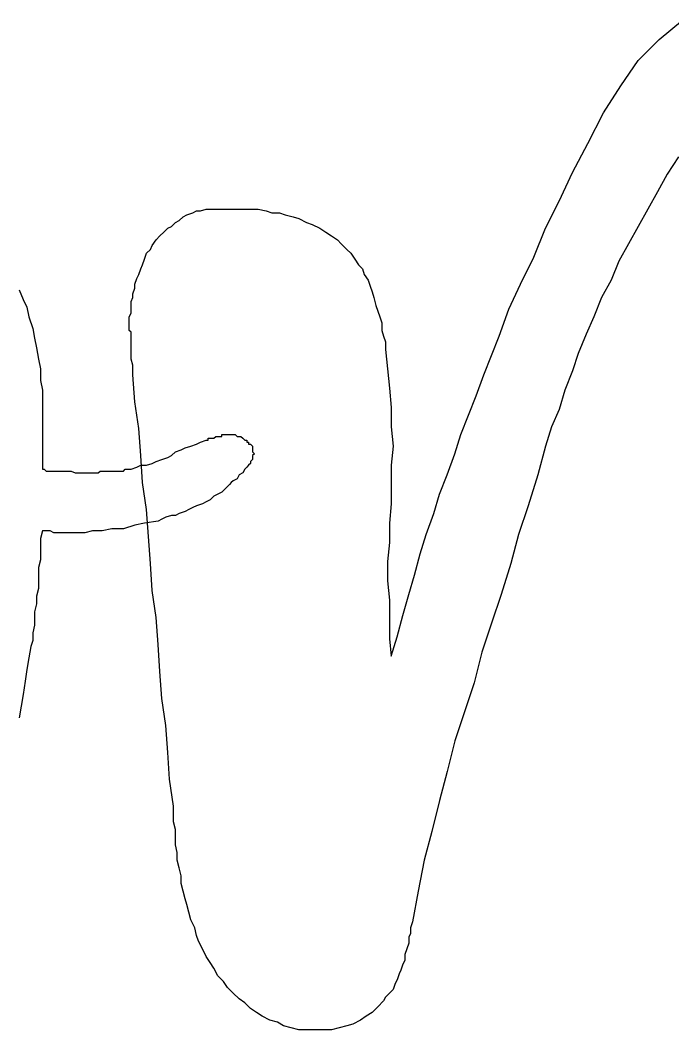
# Model space of a CAD drawing. Extents: x -3.57 to 4.11, y -0.34 to 0.79.
# Drawn here: x 3.119 to 3.45, y -0.04 to 0.472 of the extents above; entities that cross this region are included whole.
import ezdxf

# ---------------------------------------------------------------- set-up
doc = ezdxf.new("R2010")
doc.units = 0

msp = doc.modelspace()

# ---------------------------------------------------------------- linework, layer by layer
at = {"color": 0}
for p, q in [((3.442871, 0.461914, 0.5), (3.45459, 0.47168, 0.5)), ((3.432129, 0.451172, 0.5), (3.442871, 0.461914, 0.5)), ((3.42334, 0.438477, 0.5), (3.432129, 0.451172, 0.5)), ((3.414551, 0.424805, 0.5), (3.42334, 0.438477, 0.5)), ((3.406738, 0.40918, 0.5), (3.414551, 0.424805, 0.5)), ((3.398926, 0.394531, 0.5), (3.406738, 0.40918, 0.5)), ((3.452637, 0.402344, 0.5), (3.446777, 0.393555, 0.5)), ((3.39209, 0.379883, 0.5), (3.398926, 0.394531, 0.5)), ((3.446777, 0.393555, 0.5), (3.441895, 0.384766, 0.5)), ((3.441895, 0.384766, 0.5), (3.437012, 0.375977, 0.5)), ((3.385254, 0.366211, 0.5), (3.39209, 0.379883, 0.5)), ((3.203613, 0.373047, 0.5), (3.206543, 0.374023, 0.5)), ((3.206543, 0.374023, 0.5), (3.208496, 0.375, 0.5)), ((3.208496, 0.375, 0.5), (3.210449, 0.375, 0.5)), ((3.210449, 0.375, 0.5), (3.213379, 0.375977, 0.5)), ((3.213379, 0.375977, 0.5), (3.216309, 0.375977, 0.5)), ((3.216309, 0.375977, 0.5), (3.218262, 0.375977, 0.5)), ((3.218262, 0.375977, 0.5), (3.221191, 0.375977, 0.5)), ((3.221191, 0.375977, 0.5), (3.224121, 0.375977, 0.5)), ((3.224121, 0.375977, 0.5), (3.226074, 0.375977, 0.5)), ((3.226074, 0.375977, 0.5), (3.229004, 0.375977, 0.5)), ((3.229004, 0.375977, 0.5), (3.230957, 0.375977, 0.5)), ((3.230957, 0.375977, 0.5), (3.233887, 0.375977, 0.5)), ((3.233887, 0.375977, 0.5), (3.236816, 0.375977, 0.5)), ((3.236816, 0.375977, 0.5), (3.239746, 0.375977, 0.5)), ((3.239746, 0.375977, 0.5), (3.243652, 0.375, 0.5)), ((3.243652, 0.375, 0.5), (3.246582, 0.374023, 0.5)), ((3.246582, 0.374023, 0.5), (3.250488, 0.374023, 0.5)), ((3.250488, 0.374023, 0.5), (3.253418, 0.373047, 0.5)), ((3.437012, 0.375977, 0.5), (3.432129, 0.367188, 0.5)), ((3.195801, 0.367188, 0.5), (3.197754, 0.369141, 0.5)), ((3.197754, 0.369141, 0.5), (3.199707, 0.370117, 0.5)), ((3.199707, 0.370117, 0.5), (3.20166, 0.37207, 0.5)), ((3.20166, 0.37207, 0.5), (3.203613, 0.373047, 0.5)), ((3.253418, 0.373047, 0.5), (3.257324, 0.37207, 0.5)), ((3.257324, 0.37207, 0.5), (3.260254, 0.371094, 0.5)), ((3.260254, 0.371094, 0.5), (3.26416, 0.369141, 0.5)), ((3.26416, 0.369141, 0.5), (3.26709, 0.368164, 0.5)), ((3.189941, 0.362305, 0.5), (3.191895, 0.364258, 0.5)), ((3.191895, 0.364258, 0.5), (3.193848, 0.366211, 0.5)), ((3.193848, 0.366211, 0.5), (3.195801, 0.367188, 0.5)), ((3.26709, 0.368164, 0.5), (3.270996, 0.366211, 0.5)), ((3.270996, 0.366211, 0.5), (3.273926, 0.364258, 0.5)), ((3.273926, 0.364258, 0.5), (3.276855, 0.362305, 0.5)), ((3.379395, 0.351563, 0.5), (3.385254, 0.366211, 0.5)), ((3.432129, 0.367188, 0.5), (3.427246, 0.358398, 0.5)), ((3.186035, 0.357422, 0.5), (3.187988, 0.360352, 0.5)), ((3.187988, 0.360352, 0.5), (3.189941, 0.362305, 0.5)), ((3.276855, 0.362305, 0.5), (3.279785, 0.360352, 0.5)), ((3.279785, 0.360352, 0.5), (3.281738, 0.358398, 0.5)), ((3.281738, 0.358398, 0.5), (3.284668, 0.355469, 0.5)), ((3.427246, 0.358398, 0.5), (3.422363, 0.349609, 0.5)), ((3.182129, 0.350586, 0.5), (3.183105, 0.353516, 0.5)), ((3.183105, 0.353516, 0.5), (3.185059, 0.355469, 0.5)), ((3.185059, 0.355469, 0.5), (3.186035, 0.357422, 0.5)), ((3.284668, 0.355469, 0.5), (3.286621, 0.353516, 0.5)), ((3.286621, 0.353516, 0.5), (3.288574, 0.350586, 0.5)), ((3.181152, 0.347656, 0.5), (3.182129, 0.350586, 0.5)), ((3.288574, 0.350586, 0.5), (3.290527, 0.347656, 0.5)), ((3.372559, 0.337891, 0.5), (3.379395, 0.351563, 0.5)), ((3.422363, 0.349609, 0.5), (3.418457, 0.339844, 0.5)), ((3.179199, 0.342773, 0.5), (3.180176, 0.345703, 0.5)), ((3.180176, 0.345703, 0.5), (3.181152, 0.347656, 0.5)), ((3.290527, 0.347656, 0.5), (3.29248, 0.345703, 0.5)), ((3.29248, 0.345703, 0.5), (3.293457, 0.342773, 0.5)), ((3.177246, 0.337891, 0.5), (3.178223, 0.34082, 0.5)), ((3.177246, 0.335938, 0.5), (3.177246, 0.337891, 0.5)), ((3.178223, 0.34082, 0.5), (3.179199, 0.342773, 0.5)), ((3.293457, 0.342773, 0.5), (3.29541, 0.339844, 0.5)), ((3.29541, 0.339844, 0.5), (3.296387, 0.336914, 0.5)), ((3.366699, 0.325195, 0.5), (3.372559, 0.337891, 0.5)), ((3.418457, 0.339844, 0.5), (3.413574, 0.331055, 0.5)), ((3.118652, 0.334961, 0.5), (3.120605, 0.330078, 0.5)), ((3.17627, 0.333008, 0.5), (3.177246, 0.335938, 0.5)), ((3.17627, 0.331055, 0.5), (3.17627, 0.333008, 0.5)), ((3.296387, 0.336914, 0.5), (3.297363, 0.333984, 0.5)), ((3.297363, 0.333984, 0.5), (3.29834, 0.331055, 0.5)), ((3.120605, 0.330078, 0.5), (3.122559, 0.326172, 0.5)), ((3.175293, 0.329102, 0.5), (3.17627, 0.331055, 0.5)), ((3.175293, 0.327148, 0.5), (3.175293, 0.329102, 0.5)), ((3.29834, 0.331055, 0.5), (3.299316, 0.327148, 0.5)), ((3.413574, 0.331055, 0.5), (3.409668, 0.321289, 0.5)), ((3.122559, 0.326172, 0.5), (3.123535, 0.321289, 0.5)), ((3.174316, 0.321289, 0.5), (3.175293, 0.323242, 0.5)), ((3.175293, 0.325195, 0.5), (3.175293, 0.327148, 0.5)), ((3.175293, 0.323242, 0.5), (3.175293, 0.325195, 0.5)), ((3.299316, 0.327148, 0.5), (3.300293, 0.324219, 0.5)), ((3.300293, 0.324219, 0.5), (3.30127, 0.321289, 0.5)), ((3.361816, 0.311523, 0.5), (3.366699, 0.325195, 0.5)), ((3.123535, 0.321289, 0.5), (3.125488, 0.31543, 0.5)), ((3.174316, 0.318359, 0.5), (3.174316, 0.321289, 0.5)), ((3.174316, 0.316406, 0.5), (3.174316, 0.318359, 0.5)), ((3.30127, 0.321289, 0.5), (3.302246, 0.318359, 0.5)), ((3.302246, 0.318359, 0.5), (3.302246, 0.314453, 0.5)), ((3.409668, 0.321289, 0.5), (3.405762, 0.3125, 0.5)), ((3.125488, 0.31543, 0.5), (3.126465, 0.310547, 0.5)), ((3.174316, 0.31543, 0.5), (3.174316, 0.316406, 0.5)), ((3.174316, 0.316406, 0.5), (3.174316, 0.316406, 0.5)), ((3.174316, 0.314453, 0.5), (3.174316, 0.31543, 0.5)), ((3.174316, 0.31543, 0.5), (3.174316, 0.31543, 0.5)), ((3.175293, 0.313477, 0.5), (3.174316, 0.314453, 0.5)), ((3.174316, 0.314453, 0.5), (3.174316, 0.314453, 0.5)), ((3.175293, 0.3125, 0.5), (3.175293, 0.313477, 0.5)), ((3.175293, 0.30957, 0.5), (3.175293, 0.3125, 0.5)), ((3.175293, 0.3125, 0.5), (3.175293, 0.3125, 0.5)), ((3.302246, 0.314453, 0.5), (3.303223, 0.311523, 0.5)), ((3.405762, 0.3125, 0.5), (3.401855, 0.302734, 0.5)), ((3.126465, 0.310547, 0.5), (3.127441, 0.305664, 0.5)), ((3.175293, 0.306641, 0.5), (3.175293, 0.30957, 0.5)), ((3.303223, 0.311523, 0.5), (3.304199, 0.308594, 0.5)), ((3.304199, 0.308594, 0.5), (3.304199, 0.304688, 0.5)), ((3.35791, 0.301758, 0.5), (3.361816, 0.311523, 0.5)), ((3.127441, 0.305664, 0.5), (3.128418, 0.299805, 0.5)), ((3.175293, 0.304688, 0.5), (3.175293, 0.306641, 0.5)), ((3.175293, 0.301758, 0.5), (3.175293, 0.304688, 0.5)), ((3.304199, 0.304688, 0.5), (3.305176, 0.294922, 0.5)), ((3.401855, 0.302734, 0.5), (3.398926, 0.293945, 0.5)), ((3.128418, 0.299805, 0.5), (3.129395, 0.294922, 0.5)), ((3.175293, 0.299805, 0.5), (3.175293, 0.301758, 0.5)), ((3.17627, 0.296875, 0.5), (3.175293, 0.299805, 0.5)), ((3.17627, 0.293945, 0.5), (3.17627, 0.296875, 0.5)), ((3.354004, 0.291992, 0.5), (3.35791, 0.301758, 0.5)), ((3.129395, 0.294922, 0.5), (3.129395, 0.289063, 0.5)), ((3.17627, 0.291992, 0.5), (3.17627, 0.293945, 0.5)), ((3.177246, 0.27832, 0.5), (3.17627, 0.291992, 0.5)), ((3.305176, 0.294922, 0.5), (3.306152, 0.285156, 0.5)), ((3.350098, 0.28125, 0.5), (3.354004, 0.291992, 0.5)), ((3.398926, 0.293945, 0.5), (3.39502, 0.28418, 0.5)), ((3.129395, 0.289063, 0.5), (3.130371, 0.28418, 0.5)), ((3.130371, 0.28418, 0.5), (3.130371, 0.279297, 0.5)), ((3.306152, 0.285156, 0.5), (3.307129, 0.275391, 0.5)), ((3.39502, 0.28418, 0.5), (3.39209, 0.274414, 0.5)), ((3.130371, 0.279297, 0.5), (3.130371, 0.274414, 0.5)), ((3.179199, 0.264648, 0.5), (3.177246, 0.27832, 0.5)), ((3.346191, 0.271484, 0.5), (3.350098, 0.28125, 0.5)), ((3.130371, 0.274414, 0.5), (3.130371, 0.269531, 0.5)), ((3.307129, 0.275391, 0.5), (3.307129, 0.265625, 0.5)), ((3.342285, 0.261719, 0.5), (3.346191, 0.271484, 0.5)), ((3.39209, 0.274414, 0.5), (3.388184, 0.265625, 0.5)), ((3.130371, 0.269531, 0.5), (3.130371, 0.264648, 0.5)), ((3.130371, 0.264648, 0.5), (3.130371, 0.263672, 0.5)), ((3.130371, 0.263672, 0.5), (3.130371, 0.261719, 0.5)), ((3.130371, 0.261719, 0.5), (3.130371, 0.260742, 0.5)), ((3.180176, 0.250977, 0.5), (3.179199, 0.264648, 0.5)), ((3.221191, 0.260742, 0.5), (3.221191, 0.261719, 0.5)), ((3.221191, 0.261719, 0.5), (3.222168, 0.261719, 0.5)), ((3.222168, 0.261719, 0.5), (3.223145, 0.261719, 0.5)), ((3.223145, 0.261719, 0.5), (3.224121, 0.261719, 0.5)), ((3.224121, 0.261719, 0.5), (3.224121, 0.261719, 0.5)), ((3.224121, 0.261719, 0.5), (3.225098, 0.261719, 0.5)), ((3.225098, 0.261719, 0.5), (3.226074, 0.261719, 0.5)), ((3.226074, 0.261719, 0.5), (3.227051, 0.261719, 0.5)), ((3.227051, 0.261719, 0.5), (3.228027, 0.261719, 0.5)), ((3.228027, 0.261719, 0.5), (3.228027, 0.261719, 0.5)), ((3.228027, 0.261719, 0.5), (3.229004, 0.260742, 0.5)), ((3.307129, 0.265625, 0.5), (3.308105, 0.255859, 0.5)), ((3.339355, 0.251953, 0.5), (3.342285, 0.261719, 0.5)), ((3.388184, 0.265625, 0.5), (3.385254, 0.255859, 0.5)), ((3.130371, 0.260742, 0.5), (3.130371, 0.258789, 0.5)), ((3.130371, 0.258789, 0.5), (3.130371, 0.257813, 0.5)), ((3.130371, 0.257813, 0.5), (3.130371, 0.255859, 0.5)), ((3.205566, 0.255859, 0.5), (3.208496, 0.256836, 0.5)), ((3.208496, 0.256836, 0.5), (3.210449, 0.257813, 0.5)), ((3.210449, 0.257813, 0.5), (3.213379, 0.258789, 0.5)), ((3.213379, 0.258789, 0.5), (3.214355, 0.258789, 0.5)), ((3.214355, 0.258789, 0.5), (3.214355, 0.259766, 0.5)), ((3.214355, 0.259766, 0.5), (3.215332, 0.259766, 0.5)), ((3.215332, 0.259766, 0.5), (3.216309, 0.259766, 0.5)), ((3.216309, 0.259766, 0.5), (3.217285, 0.259766, 0.5)), ((3.217285, 0.259766, 0.5), (3.218262, 0.260742, 0.5)), ((3.218262, 0.260742, 0.5), (3.219238, 0.260742, 0.5)), ((3.218262, 0.260742, 0.5), (3.218262, 0.260742, 0.5)), ((3.219238, 0.260742, 0.5), (3.220215, 0.260742, 0.5)), ((3.220215, 0.260742, 0.5), (3.221191, 0.260742, 0.5)), ((3.229004, 0.260742, 0.5), (3.22998, 0.260742, 0.5)), ((3.22998, 0.260742, 0.5), (3.230957, 0.260742, 0.5)), ((3.230957, 0.260742, 0.5), (3.231934, 0.259766, 0.5)), ((3.231934, 0.259766, 0.5), (3.231934, 0.259766, 0.5)), ((3.231934, 0.259766, 0.5), (3.23291, 0.258789, 0.5)), ((3.23291, 0.258789, 0.5), (3.233887, 0.258789, 0.5)), ((3.233887, 0.258789, 0.5), (3.233887, 0.257813, 0.5)), ((3.233887, 0.257813, 0.5), (3.234863, 0.257813, 0.5)), ((3.234863, 0.257813, 0.5), (3.234863, 0.256836, 0.5)), ((3.234863, 0.256836, 0.5), (3.23584, 0.256836, 0.5)), ((3.23584, 0.256836, 0.5), (3.236816, 0.255859, 0.5)), ((3.130371, 0.255859, 0.5), (3.130371, 0.253906, 0.5)), ((3.130371, 0.253906, 0.5), (3.130371, 0.251953, 0.5)), ((3.130371, 0.251953, 0.5), (3.130371, 0.25, 0.5)), ((3.181152, 0.237305, 0.5), (3.180176, 0.250977, 0.5)), ((3.193848, 0.25, 0.5), (3.195801, 0.250977, 0.5)), ((3.195801, 0.250977, 0.5), (3.197754, 0.25293, 0.5)), ((3.197754, 0.25293, 0.5), (3.200684, 0.253906, 0.5)), ((3.200684, 0.253906, 0.5), (3.202637, 0.254883, 0.5)), ((3.202637, 0.254883, 0.5), (3.205566, 0.255859, 0.5)), ((3.236816, 0.255859, 0.5), (3.236816, 0.254883, 0.5)), ((3.236816, 0.255859, 0.5), (3.236816, 0.255859, 0.5)), ((3.236816, 0.254883, 0.5), (3.236816, 0.254883, 0.5)), ((3.236816, 0.254883, 0.5), (3.236816, 0.253906, 0.5)), ((3.236816, 0.253906, 0.5), (3.236816, 0.25293, 0.5)), ((3.236816, 0.25293, 0.5), (3.237793, 0.251953, 0.5)), ((3.236816, 0.25293, 0.5), (3.236816, 0.25293, 0.5)), ((3.237793, 0.251953, 0.5), (3.236816, 0.250977, 0.5)), ((3.236816, 0.250977, 0.5), (3.236816, 0.25, 0.5)), ((3.237793, 0.251953, 0.5), (3.237793, 0.251953, 0.5)), ((3.308105, 0.255859, 0.5), (3.307129, 0.246094, 0.5)), ((3.335449, 0.241211, 0.5), (3.339355, 0.251953, 0.5)), ((3.385254, 0.255859, 0.5), (3.381348, 0.241211, 0.5)), ((3.130371, 0.25, 0.5), (3.130371, 0.248047, 0.5)), ((3.130371, 0.248047, 0.5), (3.130371, 0.24707, 0.5)), ((3.130371, 0.24707, 0.5), (3.130371, 0.246094, 0.5)), ((3.130371, 0.246094, 0.5), (3.130371, 0.245117, 0.5)), ((3.178223, 0.245117, 0.5), (3.180176, 0.246094, 0.5)), ((3.180176, 0.246094, 0.5), (3.183105, 0.246094, 0.5)), ((3.183105, 0.246094, 0.5), (3.186035, 0.24707, 0.5)), ((3.186035, 0.24707, 0.5), (3.187988, 0.248047, 0.5)), ((3.187988, 0.248047, 0.5), (3.190918, 0.249023, 0.5)), ((3.190918, 0.249023, 0.5), (3.193848, 0.25, 0.5)), ((3.234863, 0.246094, 0.5), (3.233887, 0.245117, 0.5)), ((3.23584, 0.24707, 0.5), (3.234863, 0.246094, 0.5)), ((3.236816, 0.249023, 0.5), (3.23584, 0.248047, 0.5)), ((3.23584, 0.248047, 0.5), (3.23584, 0.24707, 0.5)), ((3.236816, 0.25, 0.5), (3.236816, 0.249023, 0.5)), ((3.307129, 0.246094, 0.5), (3.307129, 0.236328, 0.5)), ((3.130371, 0.245117, 0.5), (3.130371, 0.244141, 0.5)), ((3.130371, 0.244141, 0.5), (3.130371, 0.244141, 0.5)), ((3.130371, 0.244141, 0.5), (3.131348, 0.244141, 0.5)), ((3.130371, 0.244141, 0.5), (3.130371, 0.244141, 0.5)), ((3.131348, 0.244141, 0.5), (3.132324, 0.243164, 0.5)), ((3.132324, 0.243164, 0.5), (3.133301, 0.243164, 0.5)), ((3.133301, 0.243164, 0.5), (3.135254, 0.243164, 0.5)), ((3.135254, 0.243164, 0.5), (3.137207, 0.243164, 0.5)), ((3.137207, 0.243164, 0.5), (3.13916, 0.243164, 0.5)), ((3.13916, 0.243164, 0.5), (3.141113, 0.243164, 0.5)), ((3.141113, 0.243164, 0.5), (3.143066, 0.243164, 0.5)), ((3.143066, 0.243164, 0.5), (3.14502, 0.243164, 0.5)), ((3.14502, 0.243164, 0.5), (3.146973, 0.242188, 0.5)), ((3.146973, 0.242188, 0.5), (3.147949, 0.242188, 0.5)), ((3.147949, 0.242188, 0.5), (3.148926, 0.242188, 0.5)), ((3.148926, 0.242188, 0.5), (3.149902, 0.242188, 0.5)), ((3.149902, 0.242188, 0.5), (3.150879, 0.242188, 0.5)), ((3.150879, 0.242188, 0.5), (3.151855, 0.242188, 0.5)), ((3.151855, 0.242188, 0.5), (3.152832, 0.242188, 0.5)), ((3.152832, 0.242188, 0.5), (3.154785, 0.242188, 0.5)), ((3.154785, 0.242188, 0.5), (3.155762, 0.242188, 0.5)), ((3.155762, 0.242188, 0.5), (3.156738, 0.242188, 0.5)), ((3.156738, 0.242188, 0.5), (3.158691, 0.242188, 0.5)), ((3.158691, 0.242188, 0.5), (3.159668, 0.243164, 0.5)), ((3.159668, 0.243164, 0.5), (3.161621, 0.243164, 0.5)), ((3.161621, 0.243164, 0.5), (3.162598, 0.243164, 0.5)), ((3.162598, 0.243164, 0.5), (3.164551, 0.243164, 0.5)), ((3.164551, 0.243164, 0.5), (3.165527, 0.243164, 0.5)), ((3.165527, 0.243164, 0.5), (3.16748, 0.243164, 0.5)), ((3.16748, 0.243164, 0.5), (3.168457, 0.243164, 0.5)), ((3.168457, 0.243164, 0.5), (3.169434, 0.243164, 0.5)), ((3.169434, 0.243164, 0.5), (3.171387, 0.243164, 0.5)), ((3.171387, 0.243164, 0.5), (3.172363, 0.244141, 0.5)), ((3.172363, 0.244141, 0.5), (3.175293, 0.244141, 0.5)), ((3.175293, 0.244141, 0.5), (3.178223, 0.245117, 0.5)), ((3.22998, 0.241211, 0.5), (3.229004, 0.239258, 0.5)), ((3.231934, 0.242188, 0.5), (3.22998, 0.241211, 0.5)), ((3.23291, 0.244141, 0.5), (3.231934, 0.242188, 0.5)), ((3.233887, 0.245117, 0.5), (3.23291, 0.244141, 0.5)), ((3.331543, 0.231445, 0.5), (3.335449, 0.241211, 0.5)), ((3.381348, 0.241211, 0.5), (3.376465, 0.225586, 0.5)), ((3.183105, 0.223633, 0.5), (3.181152, 0.237305, 0.5)), ((3.225098, 0.236328, 0.5), (3.224121, 0.235352, 0.5)), ((3.226074, 0.237305, 0.5), (3.225098, 0.236328, 0.5)), ((3.227051, 0.238281, 0.5), (3.226074, 0.237305, 0.5)), ((3.229004, 0.239258, 0.5), (3.227051, 0.238281, 0.5)), ((3.307129, 0.236328, 0.5), (3.307129, 0.226563, 0.5)), ((3.217285, 0.230469, 0.5), (3.215332, 0.228516, 0.5)), ((3.219238, 0.231445, 0.5), (3.217285, 0.230469, 0.5)), ((3.221191, 0.232422, 0.5), (3.219238, 0.231445, 0.5)), ((3.223145, 0.234375, 0.5), (3.221191, 0.232422, 0.5)), ((3.224121, 0.235352, 0.5), (3.223145, 0.234375, 0.5)), ((3.328613, 0.22168, 0.5), (3.331543, 0.231445, 0.5)), ((3.208496, 0.225586, 0.5), (3.206543, 0.224609, 0.5)), ((3.211426, 0.226563, 0.5), (3.208496, 0.225586, 0.5)), ((3.213379, 0.227539, 0.5), (3.211426, 0.226563, 0.5)), ((3.215332, 0.228516, 0.5), (3.213379, 0.227539, 0.5)), ((3.307129, 0.226563, 0.5), (3.306152, 0.216797, 0.5)), ((3.376465, 0.225586, 0.5), (3.371582, 0.210938, 0.5)), ((3.184082, 0.209961, 0.5), (3.183105, 0.223633, 0.5)), ((3.195801, 0.220703, 0.5), (3.192871, 0.219727, 0.5)), ((3.197754, 0.220703, 0.5), (3.195801, 0.220703, 0.5)), ((3.199707, 0.22168, 0.5), (3.197754, 0.220703, 0.5)), ((3.202637, 0.222656, 0.5), (3.199707, 0.22168, 0.5)), ((3.20459, 0.223633, 0.5), (3.202637, 0.222656, 0.5)), ((3.206543, 0.224609, 0.5), (3.20459, 0.223633, 0.5)), ((3.324707, 0.210938, 0.5), (3.328613, 0.22168, 0.5)), ((3.177246, 0.21582, 0.5), (3.171387, 0.213867, 0.5)), ((3.182129, 0.216797, 0.5), (3.177246, 0.21582, 0.5)), ((3.188965, 0.217773, 0.5), (3.182129, 0.216797, 0.5)), ((3.190918, 0.21875, 0.5), (3.188965, 0.217773, 0.5)), ((3.192871, 0.219727, 0.5), (3.190918, 0.21875, 0.5)), ((3.306152, 0.216797, 0.5), (3.306152, 0.207031, 0.5)), ((3.130371, 0.212891, 0.5), (3.129395, 0.208984, 0.5)), ((3.131348, 0.212891, 0.5), (3.130371, 0.212891, 0.5)), ((3.130371, 0.212891, 0.5), (3.130371, 0.212891, 0.5)), ((3.132324, 0.212891, 0.5), (3.131348, 0.212891, 0.5)), ((3.134277, 0.212891, 0.5), (3.132324, 0.212891, 0.5)), ((3.13623, 0.211914, 0.5), (3.134277, 0.212891, 0.5)), ((3.13916, 0.211914, 0.5), (3.13623, 0.211914, 0.5)), ((3.143066, 0.211914, 0.5), (3.13916, 0.211914, 0.5)), ((3.146973, 0.211914, 0.5), (3.143066, 0.211914, 0.5)), ((3.151855, 0.211914, 0.5), (3.146973, 0.211914, 0.5)), ((3.155762, 0.212891, 0.5), (3.151855, 0.211914, 0.5)), ((3.160645, 0.212891, 0.5), (3.155762, 0.212891, 0.5)), ((3.165527, 0.213867, 0.5), (3.160645, 0.212891, 0.5)), ((3.171387, 0.213867, 0.5), (3.165527, 0.213867, 0.5)), ((3.185059, 0.196289, 0.5), (3.184082, 0.209961, 0.5)), ((3.321777, 0.201172, 0.5), (3.324707, 0.210938, 0.5)), ((3.371582, 0.210938, 0.5), (3.367676, 0.196289, 0.5)), ((3.129395, 0.208984, 0.5), (3.129395, 0.205078, 0.5)), ((3.129395, 0.205078, 0.5), (3.129395, 0.202148, 0.5)), ((3.306152, 0.207031, 0.5), (3.305176, 0.197266, 0.5)), ((3.129395, 0.202148, 0.5), (3.129395, 0.198242, 0.5)), ((3.318848, 0.19043, 0.5), (3.321777, 0.201172, 0.5)), ((3.129395, 0.198242, 0.5), (3.128418, 0.194336, 0.5)), ((3.186035, 0.182617, 0.5), (3.185059, 0.196289, 0.5)), ((3.305176, 0.197266, 0.5), (3.305176, 0.1875, 0.5)), ((3.367676, 0.196289, 0.5), (3.362793, 0.180664, 0.5)), ((3.128418, 0.194336, 0.5), (3.128418, 0.19043, 0.5)), ((3.128418, 0.19043, 0.5), (3.128418, 0.186523, 0.5)), ((3.315918, 0.180664, 0.5), (3.318848, 0.19043, 0.5)), ((3.128418, 0.186523, 0.5), (3.128418, 0.183594, 0.5)), ((3.305176, 0.1875, 0.5), (3.306152, 0.177734, 0.5)), ((3.128418, 0.183594, 0.5), (3.127441, 0.179688, 0.5)), ((3.127441, 0.179688, 0.5), (3.127441, 0.175781, 0.5)), ((3.187988, 0.168945, 0.5), (3.186035, 0.182617, 0.5)), ((3.312988, 0.169922, 0.5), (3.315918, 0.180664, 0.5)), ((3.362793, 0.180664, 0.5), (3.35791, 0.166016, 0.5)), ((3.127441, 0.175781, 0.5), (3.126465, 0.171875, 0.5)), ((3.306152, 0.177734, 0.5), (3.306152, 0.167969, 0.5)), ((3.126465, 0.171875, 0.5), (3.126465, 0.167969, 0.5)), ((3.188965, 0.155273, 0.5), (3.187988, 0.168945, 0.5)), ((3.310059, 0.15918, 0.5), (3.312988, 0.169922, 0.5)), ((3.126465, 0.165039, 0.5), (3.125488, 0.161133, 0.5)), ((3.126465, 0.167969, 0.5), (3.126465, 0.165039, 0.5)), ((3.306152, 0.167969, 0.5), (3.306152, 0.158203, 0.5)), ((3.35791, 0.166016, 0.5), (3.353027, 0.151367, 0.5)), ((3.125488, 0.161133, 0.5), (3.125488, 0.157227, 0.5)), ((3.307129, 0.149414, 0.5), (3.310059, 0.15918, 0.5)), ((3.124512, 0.154297, 0.5), (3.123535, 0.148438, 0.5)), ((3.125488, 0.157227, 0.5), (3.124512, 0.154297, 0.5)), ((3.189941, 0.141602, 0.5), (3.188965, 0.155273, 0.5)), ((3.306152, 0.158203, 0.5), (3.307129, 0.149414, 0.5)), ((3.123535, 0.148438, 0.5), (3.122559, 0.142578, 0.5)), ((3.353027, 0.151367, 0.5), (3.349121, 0.135742, 0.5)), ((3.122559, 0.142578, 0.5), (3.121582, 0.136719, 0.5)), ((3.190918, 0.12793, 0.5), (3.189941, 0.141602, 0.5)), ((3.121582, 0.136719, 0.5), (3.120605, 0.129883, 0.5)), ((3.349121, 0.135742, 0.5), (3.344238, 0.121094, 0.5)), ((3.120605, 0.129883, 0.5), (3.119629, 0.124023, 0.5)), ((3.192871, 0.114258, 0.5), (3.190918, 0.12793, 0.5)), ((3.119629, 0.124023, 0.5), (3.118652, 0.118164, 0.5)), ((3.344238, 0.121094, 0.5), (3.339355, 0.106445, 0.5)), ((3.193848, 0.100586, 0.5), (3.192871, 0.114258, 0.5)), ((3.339355, 0.106445, 0.5), (3.335449, 0.09082, 0.5)), ((3.194824, 0.086914, 0.5), (3.193848, 0.100586, 0.5)), ((3.335449, 0.09082, 0.5), (3.331543, 0.076172, 0.5)), ((3.196777, 0.073242, 0.5), (3.194824, 0.086914, 0.5)), ((3.196777, 0.069336, 0.5), (3.196777, 0.073242, 0.5)), ((3.331543, 0.076172, 0.5), (3.327637, 0.060547, 0.5)), ((3.196777, 0.06543, 0.5), (3.196777, 0.069336, 0.5)), ((3.197754, 0.061523, 0.5), (3.196777, 0.06543, 0.5)), ((3.197754, 0.057617, 0.5), (3.197754, 0.061523, 0.5)), ((3.197754, 0.053711, 0.5), (3.197754, 0.057617, 0.5)), ((3.327637, 0.060547, 0.5), (3.32373, 0.045898, 0.5)), ((3.19873, 0.049805, 0.5), (3.197754, 0.053711, 0.5)), ((3.19873, 0.045898, 0.5), (3.19873, 0.049805, 0.5)), ((3.199707, 0.041992, 0.5), (3.19873, 0.045898, 0.5)), ((3.200684, 0.038086, 0.5), (3.199707, 0.041992, 0.5)), ((3.32373, 0.045898, 0.5), (3.320801, 0.030273, 0.5)), ((3.200684, 0.03418, 0.5), (3.200684, 0.038086, 0.5)), ((3.20166, 0.030273, 0.5), (3.200684, 0.03418, 0.5)), ((3.202637, 0.026367, 0.5), (3.20166, 0.030273, 0.5)), ((3.203613, 0.023438, 0.5), (3.202637, 0.026367, 0.5)), ((3.320801, 0.030273, 0.5), (3.317871, 0.014648, 0.5)), ((3.20459, 0.019531, 0.5), (3.203613, 0.023438, 0.5)), ((3.205566, 0.015625, 0.5), (3.20459, 0.019531, 0.5)), ((3.20752, 0.011719, 0.5), (3.205566, 0.015625, 0.5)), ((3.208496, 0.007813, 0.5), (3.20752, 0.011719, 0.5)), ((3.317871, 0.014648, 0.5), (3.316895, 0.011719, 0.5)), ((3.316895, 0.011719, 0.5), (3.316895, 0.008789, 0.5)), ((3.209473, 0.004883, 0.5), (3.208496, 0.007813, 0.5)), ((3.316895, 0.008789, 0.5), (3.315918, 0.006836, 0.5)), ((3.315918, 0.006836, 0.5), (3.315918, 0.003906, 0.5)), ((3.211426, 0.000977, 0.5), (3.209473, 0.004883, 0.5)), ((3.213379, -0.00293, 0.5), (3.211426, 0.000977, 0.5)), ((3.314941, 0.000977, 0.5), (3.313965, -0.001953, 0.5)), ((3.315918, 0.003906, 0.5), (3.314941, 0.000977, 0.5)), ((3.215332, -0.005859, 0.5), (3.213379, -0.00293, 0.5)), ((3.313965, -0.004883, 0.5), (3.312988, -0.006836, 0.5)), ((3.313965, -0.001953, 0.5), (3.313965, -0.004883, 0.5)), ((3.217285, -0.008789, 0.5), (3.215332, -0.005859, 0.5)), ((3.219238, -0.012695, 0.5), (3.217285, -0.008789, 0.5)), ((3.312012, -0.009766, 0.5), (3.311035, -0.011719, 0.5)), ((3.312988, -0.006836, 0.5), (3.312012, -0.009766, 0.5)), ((3.222168, -0.015625, 0.5), (3.219238, -0.012695, 0.5)), ((3.310059, -0.014648, 0.5), (3.309082, -0.016602, 0.5)), ((3.311035, -0.011719, 0.5), (3.310059, -0.014648, 0.5)), ((3.224121, -0.018555, 0.5), (3.222168, -0.015625, 0.5)), ((3.227051, -0.021484, 0.5), (3.224121, -0.018555, 0.5)), ((3.308105, -0.019531, 0.5), (3.306152, -0.021484, 0.5)), ((3.309082, -0.016602, 0.5), (3.308105, -0.019531, 0.5)), ((3.22998, -0.024414, 0.5), (3.227051, -0.021484, 0.5)), ((3.23291, -0.026367, 0.5), (3.22998, -0.024414, 0.5)), ((3.303223, -0.025391, 0.5), (3.300293, -0.02832, 0.5)), ((3.304199, -0.023438, 0.5), (3.303223, -0.025391, 0.5)), ((3.306152, -0.021484, 0.5), (3.304199, -0.023438, 0.5)), ((3.23584, -0.029297, 0.5), (3.23291, -0.026367, 0.5)), ((3.23877, -0.03125, 0.5), (3.23584, -0.029297, 0.5)), ((3.300293, -0.02832, 0.5), (3.297363, -0.03125, 0.5)), ((3.241699, -0.033203, 0.5), (3.23877, -0.03125, 0.5)), ((3.245605, -0.035156, 0.5), (3.241699, -0.033203, 0.5)), ((3.249512, -0.036133, 0.5), (3.245605, -0.035156, 0.5)), ((3.291504, -0.035156, 0.5), (3.287598, -0.037109, 0.5)), ((3.294434, -0.033203, 0.5), (3.291504, -0.035156, 0.5)), ((3.297363, -0.03125, 0.5), (3.294434, -0.033203, 0.5)), ((3.252441, -0.038086, 0.5), (3.249512, -0.036133, 0.5)), ((3.256348, -0.039063, 0.5), (3.252441, -0.038086, 0.5)), ((3.260254, -0.040039, 0.5), (3.256348, -0.039063, 0.5)), ((3.26416, -0.040039, 0.5), (3.260254, -0.040039, 0.5)), ((3.268066, -0.040039, 0.5), (3.26416, -0.040039, 0.5)), ((3.271973, -0.040039, 0.5), (3.268066, -0.040039, 0.5)), ((3.276855, -0.040039, 0.5), (3.271973, -0.040039, 0.5)), ((3.280762, -0.039063, 0.5), (3.276855, -0.040039, 0.5)), ((3.284668, -0.038086, 0.5), (3.280762, -0.039063, 0.5)), ((3.287598, -0.037109, 0.5), (3.284668, -0.038086, 0.5))]:
    msp.add_line(p, q, dxfattribs=at)

doc.saveas('drawing.dxf')
